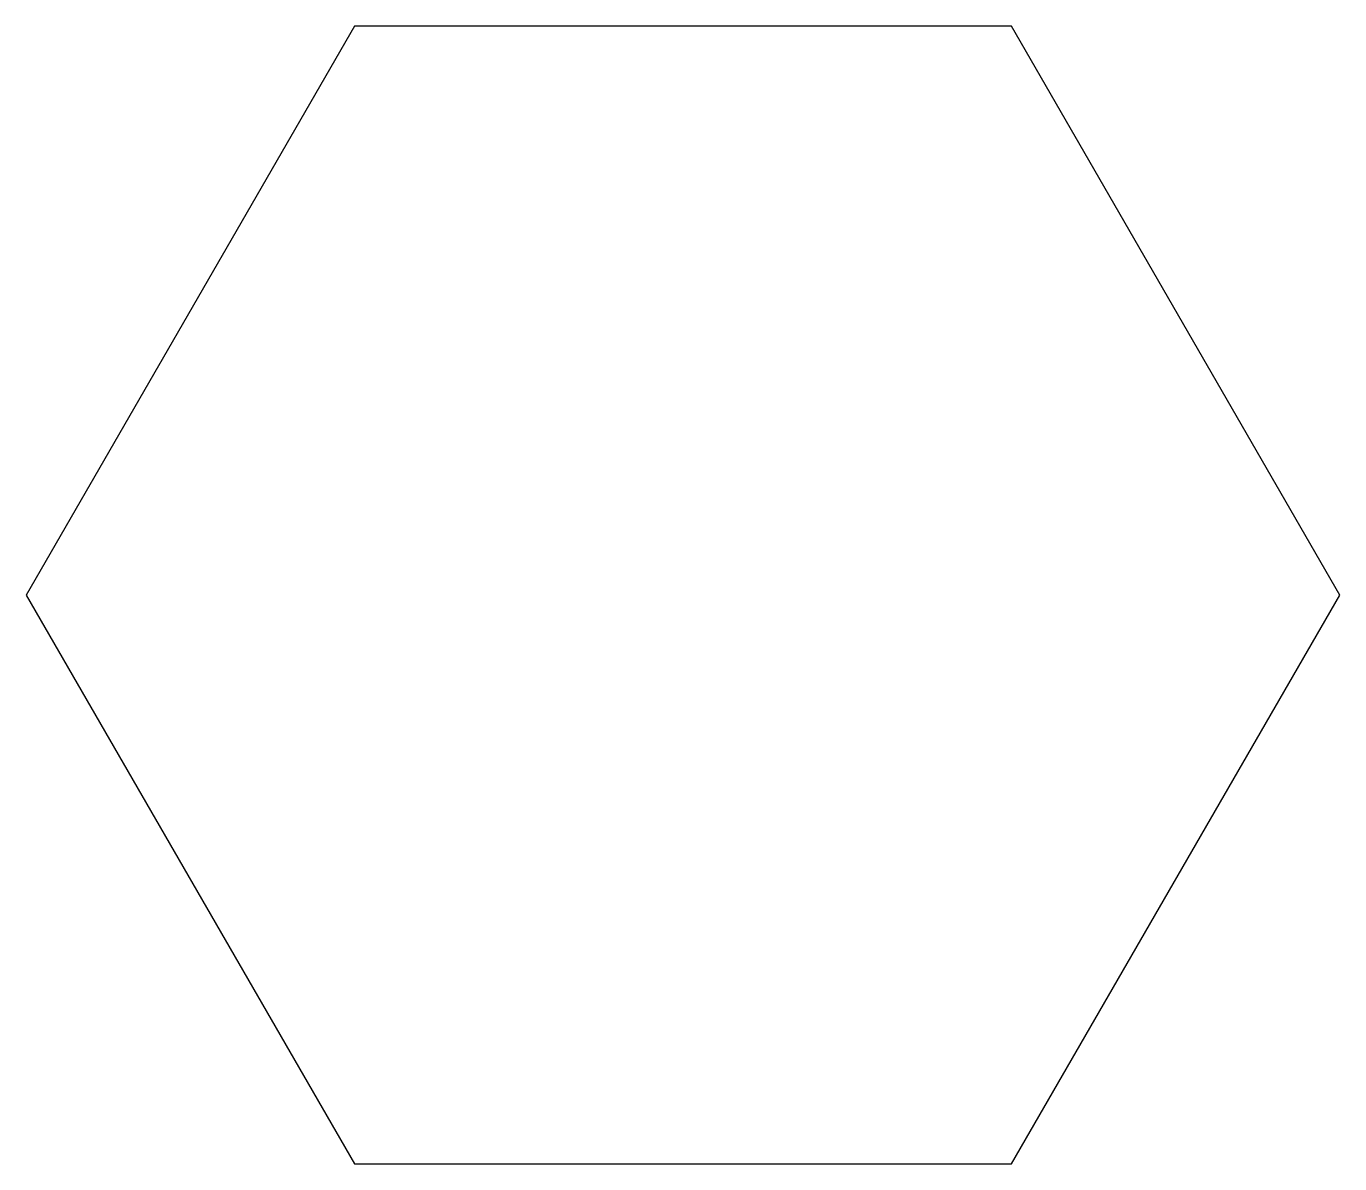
# Model space of a CAD drawing. Header units: metres. Extents: x 10 to 90, y 15.4 to 84.6.
import ezdxf

# ---------------------------------------------------------------- set-up
doc = ezdxf.new("R2010")
doc.units = ezdxf.units.M

msp = doc.modelspace()

# ---------------------------------------------------------------- linework, layer by layer
msp.add_lwpolyline([(90, 50), (70, 84.641), (30, 84.641), (10, 50), (30, 15.359), (70, 15.359)], close=True)

doc.saveas('drawing.dxf')
